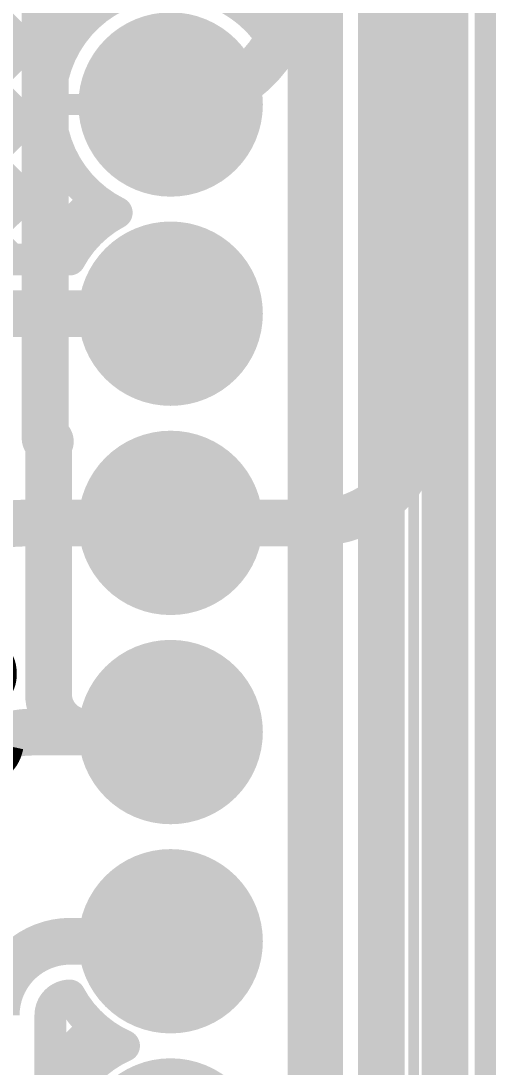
# Model space of a CAD drawing. Header units: millimetres. Extents: x 4.35 to 7.26, y 1.61 to 5.34.
# Drawn here: x 7.0346 to 7.258, y 3.1967 to 3.6889 of the extents above; entities that cross this region are included whole.
import ezdxf

# ---------------------------------------------------------------- set-up
doc = ezdxf.new("R2010")
doc.units = ezdxf.units.MM
doc.header["$MEASUREMENT"] = 0
for name, color, linetype in [('BottomLayer', 5, 'Continuous'), ('BottomOverlay', 54, 'Continuous'), ('BottomSolder', 6, 'Continuous'), ('Mechanical2', 216, 'Continuous'), ('MultiLayer', 9, 'Continuous'), ('PadHoleLayer', 156, 'Continuous'), ('TopLayer', 1, 'Continuous'), ('TopOverlay', 2, 'Continuous'), ('TopSolder', 216, 'Continuous'), ('ViaHoleLayer', 16, 'Continuous')]:
    doc.layers.add(name, color=color, linetype=linetype)

# ---------------------------------------------------------------- blocks, each defined once
blk = doc.blocks.new('B7B_XH_A_LF__SN__109')
at = {"layer": 'BottomLayer', "const_width": 0.03937}
for points in [[(-0.21654, 0, 1), (-0.17717, 0, 1)], [(-0.11811, 0, 1), (-0.07874, 0, 1)], [(-0.01968, 0, 1), (0.01969, 0, 1)], [(0.07874, 0, 1), (0.11811, 0, 1)], [(0.17717, 0, 1), (0.21654, 0, 1)], [(0.27559, 0, 1), (0.31496, 0, 1)]]:
    blk.add_lwpolyline(points, format="xyb", close=True, dxfattribs=at)
at = {"layer": 'BottomSolder', "const_width": 0.04337}
for points in [[(-0.21854, 0, 1), (-0.17517, 0, 1)], [(-0.12011, 0, 1), (-0.07674, 0, 1)], [(-0.02168, 0, 1), (0.02169, 0, 1)], [(0.07674, 0, 1), (0.12011, 0, 1)], [(0.17517, 0, 1), (0.21854, 0, 1)], [(0.27359, 0, 1), (0.31696, 0, 1)]]:
    blk.add_lwpolyline(points, format="xyb", close=True, dxfattribs=at)
at = {"layer": 'MultiLayer', "const_width": 0.03937}
for points in [[(-0.21654, 0, 1), (-0.17717, 0, 1)], [(-0.11811, 0, 1), (-0.07874, 0, 1)], [(-0.01968, 0, 1), (0.01969, 0, 1)], [(0.07874, 0, 1), (0.11811, 0, 1)], [(0.17717, 0, 1), (0.21654, 0, 1)], [(0.27559, 0, 1), (0.31496, 0, 1)]]:
    blk.add_lwpolyline(points, format="xyb", close=True, dxfattribs=at)
at = {"layer": 'PadHoleLayer', "const_width": 0.01969}
for points in [[(-0.10827, 0, 1), (-0.08858, 0, 1)], [(-0.00984, 0, 1), (0.00984, 0, 1)], [(0.08858, 0, 1), (0.10827, 0, 1)], [(0.18701, 0, 1), (0.20669, 0, 1)], [(0.28543, 0, 1), (0.30512, 0, 1)]]:
    blk.add_lwpolyline(points, format="xyb", close=True, dxfattribs=at)
at = {"layer": 'TopLayer', "const_width": 0.03937}
for points in [[(-0.21654, 0, 1), (-0.17717, 0, 1)], [(-0.11811, 0, 1), (-0.07874, 0, 1)], [(-0.01968, 0, 1), (0.01969, 0, 1)], [(0.07874, 0, 1), (0.11811, 0, 1)], [(0.17717, 0, 1), (0.21654, 0, 1)], [(0.27559, 0, 1), (0.31496, 0, 1)]]:
    blk.add_lwpolyline(points, format="xyb", close=True, dxfattribs=at)
at = {"layer": 'TopOverlay', "const_width": 0.005}
blk.add_lwpolyline([(-0.39496, -0.11433), (0.39236, -0.11433)], dxfattribs=at)
at = {"layer": 'TopSolder', "const_width": 0.04337}
for points in [[(-0.21854, 0, 1), (-0.17517, 0, 1)], [(-0.12011, 0, 1), (-0.07674, 0, 1)], [(-0.02168, 0, 1), (0.02169, 0, 1)], [(0.07674, 0, 1), (0.12011, 0, 1)], [(0.17517, 0, 1), (0.21854, 0, 1)], [(0.27359, 0, 1), (0.31696, 0, 1)]]:
    blk.add_lwpolyline(points, format="xyb", close=True, dxfattribs=at)

msp = doc.modelspace()

# ---------------------------------------------------------------- linework, layer by layer
at = {"layer": 'BottomLayer'}
for points, const_width in [([(7.234, 2.43397), (7.234, 4.651)], 0.022), ([(7.20404, 2.42124), (7.20404, 4.64696)], 0.022), ([(6.8935, 3.53474), (7.09426, 3.7355)], 0.015), ([(6.90646, 3.7355), (7.06049, 3.58147)], 0.015), ([(6.94181, 3.7355), (7.05517, 3.62214)], 0.015), ([(6.97717, 3.7355), (7.04973, 3.66294)], 0.015), ([(7.01252, 3.7355), (7.06165, 3.68637)], 0.015), ([(7.1455, 3.68948), (7.1455, 3.7355)], 0.015), ([(6.8935, 3.7131), (7.02997, 3.57663)], 0.015), ([(7.105, 3.64955), (7.105, 3.69892)], 0.01), ([(6.8935, 3.49939), (7.04832, 3.65421)], 0.015), ([(7.05563, 3.64955), (7.105, 3.64955)], 0.01), ([(7.00416, 3.57469), (7.05395, 3.62448)], 0.015), ([(7.04145, 3.57663), (7.06975, 3.60493)], 0.015), ([(7.02234, 3.57663), (7.05755, 3.57663)], 0.015), ([(7.02234, 3.55113), (7.105, 3.55113)], 0.022), ([(7.04763, 3.372), (7.04763, 3.491)], 0.022), ([(7.06535, 3.35428), (7.105, 3.35428)], 0.022)]:
    msp.add_lwpolyline(points, dxfattribs=dict(at, const_width=const_width))
for points, const_width in [([(7.07964, 3.59865, -1.180432), (7.1455, 3.68948)], 0.015), ([(7.05755, 3.57663, -0.147925), (7.07964, 3.59865)], 0.015), ([(7.06535, 3.35428, -0.414214), (7.04763, 3.372)], 0.022)]:
    msp.add_lwpolyline(points, format="xyb", dxfattribs=dict(at, const_width=const_width))
for points, const_width in [([(7.14175, 3.68948, 1), (7.14925, 3.68948, 1)], 0.0075), ([(7.14175, 3.68948, 1), (7.14925, 3.68948, 1)], 0.0075), ([(7.0579, 3.68637, 1), (7.0654, 3.68637, 1)], 0.0075), ([(7.04598, 3.66294, 1), (7.05348, 3.66294, 1)], 0.0075), ([(7.04457, 3.65421, 1), (7.05207, 3.65421, 1)], 0.0075), ([(7.05313, 3.64955, 1), (7.05813, 3.64955, 1)], 0.005), ([(7.1025, 3.64955, 1), (7.1075, 3.64955, 1)], 0.005), ([(7.1025, 3.64955, 1), (7.1075, 3.64955, 1)], 0.005), ([(7.0502, 3.62448, 1), (7.0577, 3.62448, 1)], 0.0075), ([(7.05142, 3.62214, 1), (7.05892, 3.62214, 1)], 0.0075), ([(7.066, 3.60493, 1), (7.0735, 3.60493, 1)], 0.0075), ([(7.07589, 3.59865, 1), (7.08339, 3.59865, 1)], 0.0075), ([(7.07589, 3.59865, 1), (7.08339, 3.59865, 1)], 0.0075), ([(7.05674, 3.58147, 1), (7.06424, 3.58147, 1)], 0.0075), ([(7.02622, 3.57663, 1), (7.03372, 3.57663, 1)], 0.0075), ([(7.0377, 3.57663, 1), (7.0452, 3.57663, 1)], 0.0075), ([(7.0538, 3.57663, 1), (7.0613, 3.57663, 1)], 0.0075), ([(7.0538, 3.57663, 1), (7.0613, 3.57663, 1)], 0.0075), ([(7.0995, 3.55113, 1), (7.1105, 3.55113, 1)], 0.011), ([(7.04172, 3.491, 1), (7.05354, 3.491, 1)], 0.01181), ([(7.04213, 3.491, 1), (7.05313, 3.491, 1)], 0.011), ([(7.04213, 3.372, 1), (7.05313, 3.372, 1)], 0.011), ([(7.04213, 3.372, 1), (7.05313, 3.372, 1)], 0.011), ([(7.05985, 3.35428, 1), (7.07085, 3.35428, 1)], 0.011), ([(7.05985, 3.35428, 1), (7.07085, 3.35428, 1)], 0.011), ([(7.0995, 3.35428, 1), (7.1105, 3.35428, 1)], 0.011)]:
    msp.add_lwpolyline(points, format="xyb", close=True, dxfattribs=dict(at, const_width=const_width))
msp.add_solid([(7.16, 3.018), (7.186, 3.018), (7.16, 3.914), (7.186, 3.914)], dxfattribs=at)
at = {"layer": 'Mechanical2', "const_width": 0.01}
msp.add_lwpolyline([(7.253, 1.80317), (7.253, 4.845)], dxfattribs=at)
at = {"layer": 'MultiLayer', "const_width": 0.01181}
msp.add_lwpolyline([(7.04172, 3.491, 1), (7.05354, 3.491, 1)], format="xyb", close=True, dxfattribs=at)
at = {"layer": 'TopLayer'}
for points, const_width in [([(7.223, 3.508), (7.223, 4.769)], 0.022), ([(7.046, 3.49263), (7.046, 4.11428)], 0.022), ([(7.0715, 3.69551), (7.0715, 3.82413)], 0.015), ([(7.153, 3.68005), (7.153, 3.82413)], 0.015), ([(7.105, 3.64955), (7.105, 3.69892)], 0.01), ([(7.14963, 3.6848), (7.153, 3.68818)], 0.015), ([(7.223, 3.508), (7.223, 3.519)], 0.022), ([(7.223, 3.5027), (7.223, 3.508)], 0.022), ([(7.0377, 3.4527), (7.105, 3.4527)], 0.022), ([(7.105, 3.4527), (7.173, 3.4527)], 0.022), ([(7.04015, 3.35428), (7.105, 3.35428)], 0.022), ([(7.05778, 3.25585), (7.105, 3.25585)], 0.022), ([(7.0485, 3.05248), (7.0485, 3.22107)], 0.015), ([(7.0485, 3.19477), (7.06927, 3.21554)], 0.015), ([(7.0485, 3.20455), (7.06251, 3.19054)], 0.015)]:
    msp.add_lwpolyline(points, dxfattribs=dict(at, const_width=const_width))
for points, const_width in [([(7.16237, 3.70692, -0.414214), (7.105, 3.64955)], 0.022), ([(7.0715, 3.69551, -0.433042), (7.153, 3.68005)], 0.015), ([(7.223, 3.5027, -0.414214), (7.173, 3.4527)], 0.022), ([(7.04763, 3.491, -0.414214), (7.046, 3.49263)], 0.022), ([(6.966, 3.381, -0.414214), (7.0377, 3.4527)], 0.022), ([(6.991, 3.30512, -0.414214), (7.04015, 3.35428)], 0.022), ([(7.023, 3.22107, -0.414214), (7.05778, 3.25585)], 0.022), ([(7.0485, 3.22107, -0.407079), (7.05755, 3.23035)], 0.015), ([(7.08309, 3.20664, -0.166193), (7.05755, 3.23035)], 0.015), ([(7.07472, 3.11287, -0.587869), (7.08309, 3.20664)], 0.015)]:
    msp.add_lwpolyline(points, format="xyb", dxfattribs=dict(at, const_width=const_width))
for points, const_width in [([(7.06775, 3.69551, 1), (7.07525, 3.69551, 1)], 0.0075), ([(7.06775, 3.69551, 1), (7.07525, 3.69551, 1)], 0.0075), ([(7.14588, 3.6848, 1), (7.15338, 3.6848, 1)], 0.0075), ([(7.14925, 3.68818, 1), (7.15675, 3.68818, 1)], 0.0075), ([(7.14925, 3.68005, 1), (7.15675, 3.68005, 1)], 0.0075), ([(7.14925, 3.68005, 1), (7.15675, 3.68005, 1)], 0.0075), ([(7.0995, 3.64955, 1), (7.1105, 3.64955, 1)], 0.011), ([(7.1025, 3.64955, 1), (7.1075, 3.64955, 1)], 0.005), ([(7.2175, 3.519, 1), (7.2285, 3.519, 1)], 0.011), ([(7.2175, 3.508, 1), (7.2285, 3.508, 1)], 0.011), ([(7.2175, 3.508, 1), (7.2285, 3.508, 1)], 0.011), ([(7.2175, 3.508, 1), (7.2285, 3.508, 1)], 0.011), ([(7.2175, 3.5027, 1), (7.2285, 3.5027, 1)], 0.011), ([(7.2175, 3.5027, 1), (7.2285, 3.5027, 1)], 0.011), ([(7.0405, 3.49263, 1), (7.0515, 3.49263, 1)], 0.011), ([(7.0405, 3.49263, 1), (7.0515, 3.49263, 1)], 0.011), ([(7.04172, 3.491, 1), (7.05354, 3.491, 1)], 0.01181), ([(7.04213, 3.491, 1), (7.05313, 3.491, 1)], 0.011), ([(7.0322, 3.4527, 1), (7.0432, 3.4527, 1)], 0.011), ([(7.0322, 3.4527, 1), (7.0432, 3.4527, 1)], 0.011), ([(7.0995, 3.4527, 1), (7.1105, 3.4527, 1)], 0.011), ([(7.0995, 3.4527, 1), (7.1105, 3.4527, 1)], 0.011), ([(7.1675, 3.4527, 1), (7.1785, 3.4527, 1)], 0.011), ([(7.1675, 3.4527, 1), (7.1785, 3.4527, 1)], 0.011), ([(7.03465, 3.35428, 1), (7.04565, 3.35428, 1)], 0.011), ([(7.03465, 3.35428, 1), (7.04565, 3.35428, 1)], 0.011), ([(7.0995, 3.35428, 1), (7.1105, 3.35428, 1)], 0.011), ([(7.05228, 3.25585, 1), (7.06328, 3.25585, 1)], 0.011), ([(7.05228, 3.25585, 1), (7.06328, 3.25585, 1)], 0.011), ([(7.0995, 3.25585, 1), (7.1105, 3.25585, 1)], 0.011), ([(7.0538, 3.23035, 1), (7.0613, 3.23035, 1)], 0.0075), ([(7.0538, 3.23035, 1), (7.0613, 3.23035, 1)], 0.0075), ([(7.04475, 3.22107, 1), (7.05225, 3.22107, 1)], 0.0075), ([(7.04475, 3.22107, 1), (7.05225, 3.22107, 1)], 0.0075), ([(7.06552, 3.21554, 1), (7.07302, 3.21554, 1)], 0.0075), ([(7.04475, 3.20455, 1), (7.05225, 3.20455, 1)], 0.0075), ([(7.07934, 3.20664, 1), (7.08684, 3.20664, 1)], 0.0075), ([(7.07934, 3.20664, 1), (7.08684, 3.20664, 1)], 0.0075), ([(7.04475, 3.19477, 1), (7.05225, 3.19477, 1)], 0.0075), ([(7.05876, 3.19054, 1), (7.06626, 3.19054, 1)], 0.0075)]:
    msp.add_lwpolyline(points, format="xyb", close=True, dxfattribs=dict(at, const_width=const_width))
at = {"layer": 'ViaHoleLayer', "const_width": 0.00591}
msp.add_lwpolyline([(7.04468, 3.491, 1), (7.05058, 3.491, 1)], format="xyb", close=True, dxfattribs=at)

# ---------------------------------------------------------------- block references
at = {"rotation": 90}
msp.add_blockref('B7B_XH_A_LF__SN__109', (7.105, 3.35428), dxfattribs=at)

# ---------------------------------------------------------------- texts
at = {"layer": 'BottomOverlay', "text_generation_flag": 2}
msp.add_text('SCK', height=0.07, rotation=360, dxfattribs=at).set_placement((7.03995, 3.32942))

doc.saveas('drawing.dxf')
